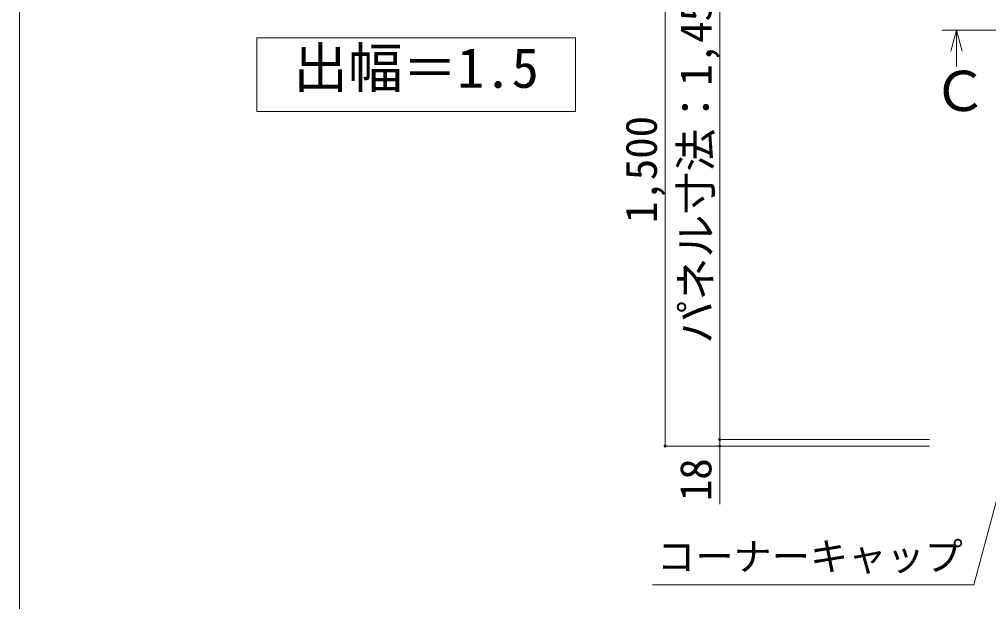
# Model space of a CAD drawing. Units: millimetres, scale not verified. Extents: x -10001 to 9999, y -6925 to 6925.
# Drawn here: x -10001 to -7338, y 1645 to 3243 of the extents above; entities that cross this region are included whole.
import ezdxf
from ezdxf.enums import TextEntityAlignment as Align

# ---------------------------------------------------------------- set-up
doc = ezdxf.new("R2010")
doc.units = ezdxf.units.MM
doc.header["$LTSCALE"] = 50
doc.linetypes.add('DOUBLE_CHAIN1', pattern=[8.8, 5, -1, 0.6, -0.6, 0.6, -1])
for name, color, linetype, lineweight in [('0-0_8図面枠', 5, 'Continuous', 9), ('1-0_1-8', 4, 'Continuous', 9), ('1-A_1-7', 7, 'Continuous', 9)]:
    doc.layers.add(name, color=color, linetype=linetype, lineweight=lineweight)
doc.styles.add('ＭＳ ゴシック', font='')
doc.styles.get('ＭＳ ゴシック').set_extended_font_data('MS Gothic')

msp = doc.modelspace()

# ---------------------------------------------------------------- linework, layer by layer
at = {"layer": '0-0_8図面枠'}
msp.add_lwpolyline([(-10000.58, -6924.86), (9999.42, -6924.86), (9999.42, 6925.14), (-10000.58, 6925.14)], close=True, dxfattribs=at)
at = {"layer": '1-0_1-8', "color": 3, "linetype": 'DOUBLE_CHAIN1'}
msp.add_line((-7466.12, 3214.08), (-4908.28, 3214.08), dxfattribs=at)
at = {"layer": '1-0_1-8', "color": 7}
for p, q in [((-7426.68, 3214.08), (-7442.21, 3156.13)), ((-7426.68, 3214.08), (-7426.68, 3114.08)), ((-7426.68, 3214.08), (-7411.15, 3156.13)), ((-9348.1, 3192.52), (-9348.1, 2990.39))]:
    msp.add_line(p, q, dxfattribs=at)
at = {"layer": '1-0_1-8', "color": 3}
for p in [(-7275.73, 2075.75), (-8261.22, 1690.97)]:
    msp.add_line(p, (-7378.83, 1690.97), dxfattribs=at)
at = {"layer": '1-0_1-8', "color": 7}
msp.add_lwpolyline([(-9348.1, 3192.52), (-8473.1, 3192.52), (-8473.1, 2990.39), (-9348.1, 2990.39)], dxfattribs=at)
at = {"layer": '1-A_1-7', "color": 3}
for p, q in [((-8226.68, 3572.01), (-8226.68, 2072.01)), ((-8076.68, 3542.01), (-8076.68, 2090.01)), ((-8076.68, 2090.01), (-7500.23, 2090.01)), ((-8076.68, 2090.01), (-8076.68, 2072.01)), ((-8226.68, 2072.01), (-7500.23, 2072.01)), ((-8076.68, 2072.01), (-7500.23, 2072.01)), ((-8076.68, 2072.01), (-8076.68, 1912.18))]:
    msp.add_line(p, q, dxfattribs=at)
at = {"layer": '1-A_1-7'}
for points in [[(-8080.06, 2092.15), (-8080.68, 2090.01), (-8080.67, 2090.26)], [(-8080.06, 2092.15), (-8076.68, 2090.01), (-8080.68, 2090.01)], [(-8076.68, 2090.01), (-8080.65, 2089.51), (-8080.68, 2090.01)], [(-8080.06, 2092.15), (-8080.67, 2090.26), (-8080.3, 2091.71)], [(-8080.3, 2091.71), (-8080.67, 2090.26), (-8080.61, 2090.76)], [(-8076.68, 2090.01), (-8080.55, 2089.01), (-8080.65, 2089.51)], [(-8080.3, 2091.71), (-8080.61, 2090.76), (-8080.48, 2091.24)], [(-8076.68, 2090.01), (-8080.4, 2088.53), (-8080.55, 2089.01)], [(-8076.68, 2090.01), (-8080.19, 2088.08), (-8080.4, 2088.53)], [(-8076.68, 2090.01), (-8079.92, 2087.66), (-8080.19, 2088.08)], [(-8079.76, 2092.56), (-8076.68, 2090.01), (-8080.06, 2092.15)], [(-8076.68, 2090.01), (-8079.6, 2087.27), (-8079.92, 2087.66)], [(-8079.42, 2092.92), (-8076.68, 2090.01), (-8079.76, 2092.56)], [(-8076.68, 2090.01), (-8079.23, 2086.93), (-8079.6, 2087.27)], [(-8079.03, 2093.24), (-8076.68, 2090.01), (-8079.42, 2092.92)], [(-8076.68, 2090.01), (-8078.82, 2086.63), (-8079.23, 2086.93)], [(-8078.61, 2093.51), (-8076.68, 2090.01), (-8079.03, 2093.24)], [(-8076.68, 2090.01), (-8078.38, 2086.39), (-8078.82, 2086.63)], [(-8078.15, 2093.73), (-8076.68, 2090.01), (-8078.61, 2093.51)], [(-8076.68, 2090.01), (-8077.92, 2086.2), (-8078.38, 2086.39)], [(-8077.68, 2093.88), (-8076.68, 2090.01), (-8078.15, 2093.73)], [(-8076.68, 2090.01), (-8077.43, 2086.08), (-8077.92, 2086.2)], [(-8077.18, 2093.98), (-8076.68, 2090.01), (-8077.68, 2093.88)], [(-8076.68, 2086.01), (-8077.43, 2086.08), (-8076.68, 2090.01)], [(-8076.68, 2086.01), (-8076.93, 2086.02), (-8077.43, 2086.08)], [(-8076.68, 2094.01), (-8076.68, 2090.01), (-8077.18, 2093.98)], [(-8076.43, 2094), (-8076.68, 2090.01), (-8076.68, 2094.01)], [(-8075.93, 2093.94), (-8076.68, 2090.01), (-8076.43, 2094)], [(-8075.44, 2093.81), (-8076.68, 2090.01), (-8075.93, 2093.94)], [(-8075.44, 2093.81), (-8072.68, 2090.01), (-8076.68, 2090.01)], [(-8072.68, 2090.01), (-8076.68, 2086.01), (-8076.68, 2090.01)], [(-8072.68, 2090.01), (-8076.18, 2086.04), (-8076.68, 2086.01)], [(-8072.68, 2090.01), (-8075.69, 2086.13), (-8076.18, 2086.04)], [(-8072.68, 2090.01), (-8075.21, 2086.29), (-8075.69, 2086.13)], [(-8074.98, 2093.63), (-8072.68, 2090.01), (-8075.44, 2093.81)], [(-8072.68, 2090.01), (-8074.75, 2086.5), (-8075.21, 2086.29)], [(-8074.54, 2093.38), (-8072.68, 2090.01), (-8074.98, 2093.63)], [(-8072.68, 2090.01), (-8074.33, 2086.77), (-8074.75, 2086.5)], [(-8074.13, 2093.09), (-8072.68, 2090.01), (-8074.54, 2093.38)], [(-8072.68, 2090.01), (-8073.94, 2087.09), (-8074.33, 2086.77)], [(-8073.76, 2092.75), (-8072.68, 2090.01), (-8074.13, 2093.09)], [(-8072.68, 2090.01), (-8073.6, 2087.46), (-8073.94, 2087.09)], [(-8073.44, 2092.36), (-8072.68, 2090.01), (-8073.76, 2092.75)], [(-8072.68, 2090.01), (-8073.3, 2087.86), (-8073.6, 2087.46)], [(-8073.18, 2091.93), (-8072.68, 2090.01), (-8073.44, 2092.36)], [(-8072.68, 2090.01), (-8073.06, 2088.3), (-8073.3, 2087.86)], [(-8072.96, 2091.48), (-8072.68, 2090.01), (-8073.18, 2091.93)], [(-8072.69, 2089.76), (-8073.06, 2088.3), (-8072.68, 2090.01)], [(-8072.75, 2089.26), (-8073.06, 2088.3), (-8072.69, 2089.76)], [(-8072.75, 2089.26), (-8072.88, 2088.77), (-8073.06, 2088.3)], [(-8072.81, 2091), (-8072.68, 2090.01), (-8072.96, 2091.48)], [(-8072.71, 2090.51), (-8072.68, 2090.01), (-8072.81, 2091)], [(-8230.06, 2074.15), (-8230.68, 2072.01), (-8230.3, 2073.71)], [(-8230.06, 2074.15), (-8226.68, 2072.01), (-8230.68, 2072.01)], [(-8230.3, 2073.71), (-8230.68, 2072.01), (-8230.67, 2072.26)], [(-8226.68, 2072.01), (-8230.65, 2071.51), (-8230.68, 2072.01)], [(-8230.3, 2073.71), (-8230.67, 2072.26), (-8230.48, 2073.24)], [(-8230.48, 2073.24), (-8230.67, 2072.26), (-8230.61, 2072.76)], [(-8226.68, 2072.01), (-8230.55, 2071.01), (-8230.65, 2071.51)], [(-8226.68, 2072.01), (-8230.4, 2070.53), (-8230.55, 2071.01)], [(-8226.68, 2072.01), (-8230.19, 2070.08), (-8230.4, 2070.53)], [(-8226.68, 2072.01), (-8229.92, 2069.66), (-8230.19, 2070.08)], [(-8229.76, 2074.56), (-8226.68, 2072.01), (-8230.06, 2074.15)], [(-8226.68, 2072.01), (-8229.6, 2069.27), (-8229.92, 2069.66)], [(-8229.42, 2074.92), (-8226.68, 2072.01), (-8229.76, 2074.56)], [(-8226.68, 2072.01), (-8229.23, 2068.93), (-8229.6, 2069.27)], [(-8229.03, 2075.24), (-8226.68, 2072.01), (-8229.42, 2074.92)], [(-8226.68, 2072.01), (-8228.82, 2068.63), (-8229.23, 2068.93)], [(-8228.61, 2075.51), (-8226.68, 2072.01), (-8229.03, 2075.24)], [(-8226.68, 2072.01), (-8228.38, 2068.39), (-8228.82, 2068.63)], [(-8228.15, 2075.73), (-8226.68, 2072.01), (-8228.61, 2075.51)], [(-8226.68, 2072.01), (-8227.92, 2068.2), (-8228.38, 2068.39)], [(-8227.68, 2075.88), (-8226.68, 2072.01), (-8228.15, 2075.73)], [(-8226.68, 2072.01), (-8227.43, 2068.08), (-8227.92, 2068.2)], [(-8227.18, 2075.98), (-8226.68, 2072.01), (-8227.68, 2075.88)], [(-8226.68, 2068.01), (-8227.43, 2068.08), (-8226.68, 2072.01)], [(-8226.68, 2068.01), (-8226.93, 2068.02), (-8227.43, 2068.08)], [(-8226.68, 2076.01), (-8226.68, 2072.01), (-8227.18, 2075.98)], [(-8226.43, 2076), (-8226.68, 2072.01), (-8226.68, 2076.01)], [(-8225.93, 2075.94), (-8226.68, 2072.01), (-8226.43, 2076)], [(-8225.44, 2075.81), (-8226.68, 2072.01), (-8225.93, 2075.94)], [(-8225.44, 2075.81), (-8222.68, 2072.01), (-8226.68, 2072.01)], [(-8222.68, 2072.01), (-8226.68, 2068.01), (-8226.68, 2072.01)], [(-8222.68, 2072.01), (-8226.18, 2068.04), (-8226.68, 2068.01)], [(-8222.68, 2072.01), (-8225.69, 2068.13), (-8226.18, 2068.04)], [(-8222.68, 2072.01), (-8225.21, 2068.29), (-8225.69, 2068.13)], [(-8224.98, 2075.63), (-8222.68, 2072.01), (-8225.44, 2075.81)], [(-8222.68, 2072.01), (-8224.75, 2068.5), (-8225.21, 2068.29)], [(-8224.54, 2075.38), (-8222.68, 2072.01), (-8224.98, 2075.63)], [(-8222.68, 2072.01), (-8224.33, 2068.77), (-8224.75, 2068.5)], [(-8224.13, 2075.09), (-8222.68, 2072.01), (-8224.54, 2075.38)], [(-8222.68, 2072.01), (-8223.94, 2069.09), (-8224.33, 2068.77)], [(-8223.76, 2074.75), (-8222.68, 2072.01), (-8224.13, 2075.09)], [(-8222.68, 2072.01), (-8223.6, 2069.46), (-8223.94, 2069.09)], [(-8223.44, 2074.36), (-8222.68, 2072.01), (-8223.76, 2074.75)], [(-8222.68, 2072.01), (-8223.3, 2069.86), (-8223.6, 2069.46)], [(-8223.18, 2073.93), (-8222.68, 2072.01), (-8223.44, 2074.36)], [(-8222.68, 2072.01), (-8223.06, 2070.3), (-8223.3, 2069.86)], [(-8222.96, 2073.48), (-8222.68, 2072.01), (-8223.18, 2073.93)], [(-8222.69, 2071.76), (-8223.06, 2070.3), (-8222.68, 2072.01)], [(-8222.69, 2071.76), (-8222.88, 2070.77), (-8223.06, 2070.3)], [(-8222.81, 2073), (-8222.68, 2072.01), (-8222.96, 2073.48)], [(-8222.75, 2071.26), (-8222.88, 2070.77), (-8222.69, 2071.76)], [(-8222.71, 2072.51), (-8222.68, 2072.01), (-8222.81, 2073)], [(-8080.06, 2074.15), (-8080.68, 2072.01), (-8080.3, 2073.71)], [(-8080.06, 2074.15), (-8076.68, 2072.01), (-8080.68, 2072.01)], [(-8080.3, 2073.71), (-8080.68, 2072.01), (-8080.67, 2072.26)], [(-8076.68, 2072.01), (-8080.65, 2071.51), (-8080.68, 2072.01)], [(-8080.3, 2073.71), (-8080.67, 2072.26), (-8080.48, 2073.24)], [(-8080.48, 2073.24), (-8080.67, 2072.26), (-8080.61, 2072.76)], [(-8076.68, 2072.01), (-8080.55, 2071.01), (-8080.65, 2071.51)], [(-8076.68, 2072.01), (-8080.4, 2070.53), (-8080.55, 2071.01)], [(-8076.68, 2072.01), (-8080.19, 2070.08), (-8080.4, 2070.53)], [(-8076.68, 2072.01), (-8079.92, 2069.66), (-8080.19, 2070.08)], [(-8079.76, 2074.56), (-8076.68, 2072.01), (-8080.06, 2074.15)], [(-8076.68, 2072.01), (-8079.6, 2069.27), (-8079.92, 2069.66)], [(-8079.42, 2074.92), (-8076.68, 2072.01), (-8079.76, 2074.56)], [(-8076.68, 2072.01), (-8079.23, 2068.93), (-8079.6, 2069.27)], [(-8079.03, 2075.24), (-8076.68, 2072.01), (-8079.42, 2074.92)], [(-8076.68, 2072.01), (-8078.82, 2068.63), (-8079.23, 2068.93)], [(-8078.61, 2075.51), (-8076.68, 2072.01), (-8079.03, 2075.24)], [(-8076.68, 2072.01), (-8078.38, 2068.39), (-8078.82, 2068.63)], [(-8078.15, 2075.73), (-8076.68, 2072.01), (-8078.61, 2075.51)], [(-8076.68, 2072.01), (-8077.92, 2068.2), (-8078.38, 2068.39)], [(-8077.68, 2075.88), (-8076.68, 2072.01), (-8078.15, 2075.73)], [(-8076.68, 2072.01), (-8077.43, 2068.08), (-8077.92, 2068.2)], [(-8077.18, 2075.98), (-8076.68, 2072.01), (-8077.68, 2075.88)], [(-8076.68, 2068.01), (-8077.43, 2068.08), (-8076.68, 2072.01)], [(-8076.68, 2068.01), (-8076.93, 2068.02), (-8077.43, 2068.08)], [(-8076.68, 2076.01), (-8076.68, 2072.01), (-8077.18, 2075.98)], [(-8076.43, 2076), (-8076.68, 2072.01), (-8076.68, 2076.01)], [(-8075.93, 2075.94), (-8076.68, 2072.01), (-8076.43, 2076)], [(-8075.44, 2075.81), (-8076.68, 2072.01), (-8075.93, 2075.94)], [(-8075.44, 2075.81), (-8072.68, 2072.01), (-8076.68, 2072.01)], [(-8072.68, 2072.01), (-8076.68, 2068.01), (-8076.68, 2072.01)], [(-8072.68, 2072.01), (-8076.18, 2068.04), (-8076.68, 2068.01)], [(-8072.68, 2072.01), (-8075.69, 2068.13), (-8076.18, 2068.04)], [(-8072.68, 2072.01), (-8075.21, 2068.29), (-8075.69, 2068.13)], [(-8074.98, 2075.63), (-8072.68, 2072.01), (-8075.44, 2075.81)], [(-8072.68, 2072.01), (-8074.75, 2068.5), (-8075.21, 2068.29)], [(-8074.54, 2075.38), (-8072.68, 2072.01), (-8074.98, 2075.63)], [(-8072.68, 2072.01), (-8074.33, 2068.77), (-8074.75, 2068.5)], [(-8074.13, 2075.09), (-8072.68, 2072.01), (-8074.54, 2075.38)], [(-8072.68, 2072.01), (-8073.94, 2069.09), (-8074.33, 2068.77)], [(-8073.76, 2074.75), (-8072.68, 2072.01), (-8074.13, 2075.09)], [(-8072.68, 2072.01), (-8073.6, 2069.46), (-8073.94, 2069.09)], [(-8073.44, 2074.36), (-8072.68, 2072.01), (-8073.76, 2074.75)], [(-8072.68, 2072.01), (-8073.3, 2069.86), (-8073.6, 2069.46)], [(-8073.18, 2073.93), (-8072.68, 2072.01), (-8073.44, 2074.36)], [(-8072.68, 2072.01), (-8073.06, 2070.3), (-8073.3, 2069.86)], [(-8072.96, 2073.48), (-8072.68, 2072.01), (-8073.18, 2073.93)], [(-8072.69, 2071.76), (-8073.06, 2070.3), (-8072.68, 2072.01)], [(-8072.69, 2071.76), (-8072.88, 2070.77), (-8073.06, 2070.3)], [(-8072.81, 2073), (-8072.68, 2072.01), (-8072.96, 2073.48)], [(-8072.75, 2071.26), (-8072.88, 2070.77), (-8072.69, 2071.76)], [(-8072.71, 2072.51), (-8072.68, 2072.01), (-8072.81, 2073)]]:
    msp.add_solid(points, dxfattribs=at)

# ---------------------------------------------------------------- texts
at = {"layer": '1-0_1-8', "style": 'ＭＳ ゴシック'}
for s, height, p in [('出幅＝1.5', 110, (-9248.1, 3022.7)), ('Ｃ', 110.7, (-7492.74, 2958.64)), ('コーナーキャップ', 76.98, (-8248.88, 1707.45))]:
    msp.add_text(s, height=height, dxfattribs=at).set_placement(p, align=Align.BOTTOM_LEFT)
at = {"layer": '1-A_1-7', "color": 4, "style": 'ＭＳ ゴシック'}
for s, p in [('パネル寸法：1,452', (-8073.31, 2353.54)), ('1,500', (-8223.31, 2684.24)), ('18', (-8073.69, 1920.77))]:
    msp.add_text(s, height=86.51, rotation=90, dxfattribs=at).set_placement(p, align=Align.BOTTOM_LEFT)

doc.saveas('drawing.dxf')
